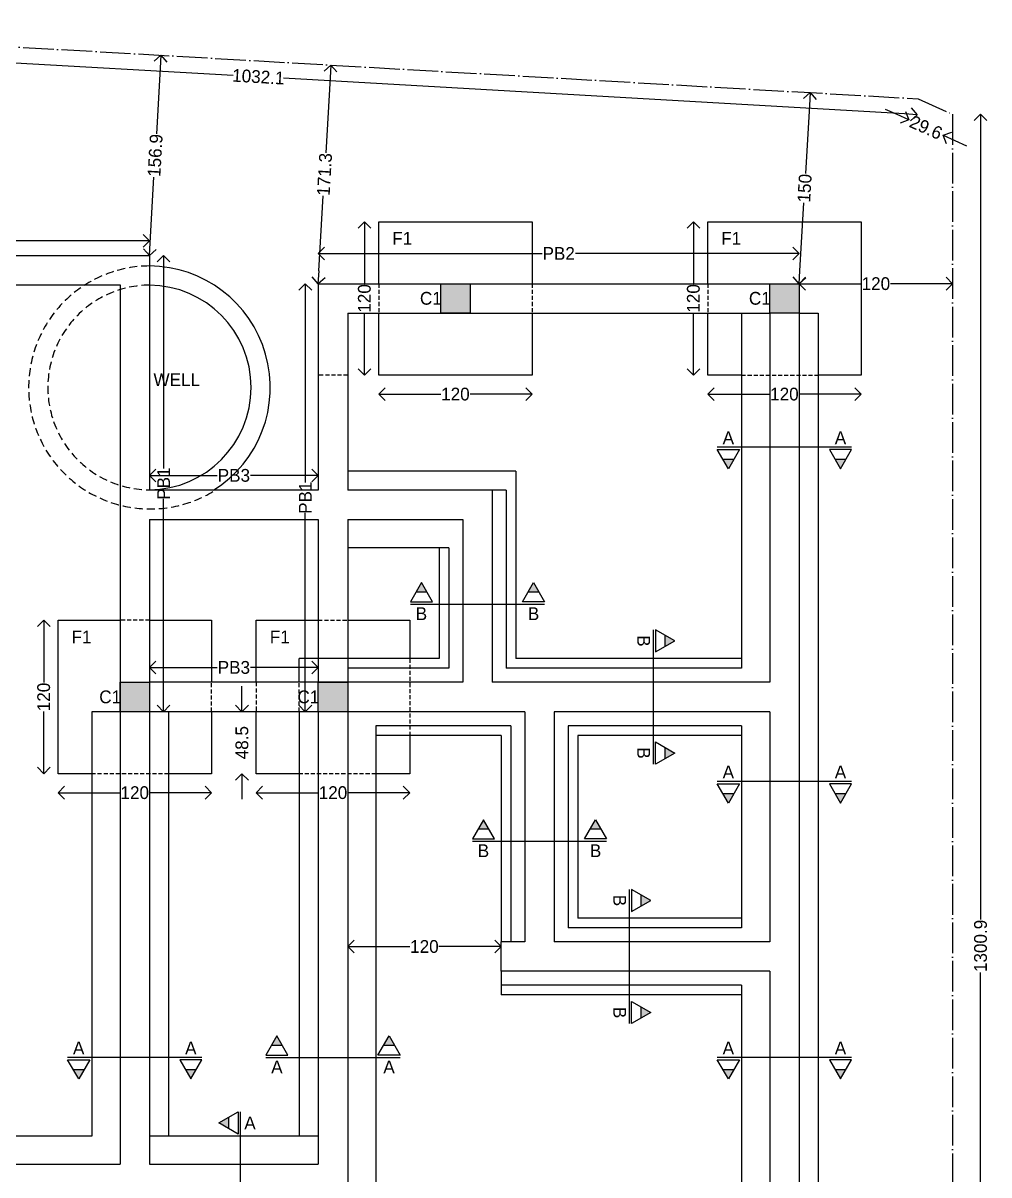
# Model space of a CAD drawing. Header units: metres. Extents: x -16 to 65907, y -5261 to 15511.
# Drawn here: x 31765 to 32520, y 14602 to 15503 of the extents above; entities that cross this region are included whole.
import ezdxf

# ---------------------------------------------------------------- set-up
doc = ezdxf.new("R2010")
doc.units = ezdxf.units.M
doc.header["$PDMODE"] = 67
doc.header["$PDSIZE"] = -5
doc.linetypes.add('ACAD_ISO04W100', pattern=[30, 24, -3, 0, -3])
doc.linetypes.add('DASHED', pattern=[19.05, 12.7, -6.35])
doc.layers.get('0').update_dxf_attribs({"color": 6})
for name, color, linetype in [('BC-BOUNDARY', 3, 'ACAD_ISO04W100'), ('BC-COLUMN', 1, 'Continuous'), ('BC-DIMENSION', 8, 'Continuous'), ('BC-FOOTING', 194, 'Continuous'), ('BC-FOUNDATION', 132, 'Continuous'), ('BC-FOUNDATION-TAGS', 136, 'Continuous'), ('BC-HATCH', 8, 'Continuous'), ('BC-PLASTER', 86, 'Continuous'), ('BC-PLINTH', 104, 'Continuous'), ('BC-PLINTH BEAM', 154, 'Continuous'), ('BC-TEXT', 7, 'Continuous'), ('BC-WHITECOLOR', 7, 'Continuous')]:
    doc.layers.add(name, color=color, linetype=linetype)
doc.styles.add('BC-1IN10-3', font='FreeSans.ttf', dxfattribs={"height": 6})
doc.styles.add('BC-1IN50-1', font='FreeSans.ttf', dxfattribs={"height": 10})
doc.dimstyles.new('BC-1IN10-3', dxfattribs={"dimtxt": 6, "dimasz": 6, "dimexe": 0.18, "dimexo": 0.0625, "dimgap": 1, "dimtad": 0, "dimtoh": 1, "dimzin": 12, "dimdsep": 46, "dimtxsty": 'BC-1IN10-3', "dimblk": 'OPEN90', "dimcen": 0.09, "dimse1": 1, "dimse2": 1, "dimclrd": 256, "dimclre": 256, "dimclrt": 7, "dimadec": 0, "dimazin": 0, "dimtfac": 1, "dimtdec": 1, "dimtofl": 0, "dimtmove": 1, "dimatfit": 3, "dimldrblk": 'OPEN90', "dimfxl": 1, "dimtolj": 1, "dimtzin": 0, "dimlwd": -3, "dimarcsym": 0})
doc.dimstyles.new('BC-1IN50-1', dxfattribs={"dimtxt": 10, "dimasz": 10, "dimexe": 0.18, "dimexo": 0.0625, "dimgap": 1, "dimtad": 0, "dimdec": 1, "dimzin": 12, "dimdsep": 46, "dimtxsty": 'BC-1IN50-1', "dimblk": 'OPEN90', "dimcen": 0.09, "dimse1": 1, "dimse2": 1, "dimclrd": 8, "dimclre": 256, "dimclrt": 7, "dimadec": 0, "dimazin": 0, "dimtfac": 1, "dimtdec": 0, "dimtofl": 0, "dimtmove": 1, "dimatfit": 3, "dimfxl": 1, "dimtolj": 1, "dimtzin": 0, "dimlwd": -3, "dimarcsym": 0})

# ---------------------------------------------------------------- blocks, each defined once
blk = doc.blocks.new('_OPEN90')
at = {"color": 0, "linetype": 'ByBlock'}
for p, q in [((0, 0), (-1, 0)), ((-0.5, 0.5), (0, 0)), ((0, 0), (-0.5, -0.5))]:
    blk.add_line(p, q, dxfattribs=at)
blk = doc.blocks.new('*D1024')
at = {"layer": 'BC-COLUMN', "color": 8, "lineweight": -3}
for p, q in [((31874.53, 15311.2), (31874.53, 15154.72)), ((31874.53, 14974.47), (31874.53, 15130.95))]:
    blk.add_line(p, q, dxfattribs=at)
at = {"layer": 'Defpoints', "color": 0}
for p in [(31863.49, 15321.2), (31874.53, 15321.2), (31863.49, 14964.47)]:
    blk.add_point(p, dxfattribs=at)
at = {"layer": 'BC-COLUMN', "color": 8, "lineweight": -3, "xscale": 10, "yscale": 10, "zscale": 10}
for p, rotation in [((31874.53, 15321.2), 90), ((31874.53, 14964.47), 270)]:
    blk.add_blockref('_OPEN90', p, dxfattribs=dict(at, rotation=rotation))
at = {"layer": 'BC-COLUMN', "color": 7, "insert": (31874.53, 15142.84), "char_height": 10, "attachment_point": 5, "rotation": 90, "style": 'BC-1IN50-1'}
blk.add_mtext('\\A1;{PB1}', dxfattribs=at)
blk = doc.blocks.new('*D1027')
at = {"layer": 'BC-COLUMN', "color": 8, "lineweight": -3}
for p, q in [((32381.49, 15299.19), (32420.1, 15299.19)), ((32481.53, 15299.19), (32442.91, 15299.19))]:
    blk.add_line(p, q, dxfattribs=at)
at = {"layer": 'Defpoints', "color": 0}
for p in [(32371.49, 15299.19), (32491.53, 15299.19), (32491.53, 15299.19)]:
    blk.add_point(p, dxfattribs=at)
at = {"layer": 'BC-COLUMN', "color": 8, "lineweight": -3, "xscale": 10, "yscale": 10, "zscale": 10, "rotation": 180}
blk.add_blockref('_OPEN90', (32371.49, 15299.19), dxfattribs=at)
at = {"layer": 'BC-COLUMN', "color": 8, "lineweight": -3, "xscale": 10, "yscale": 10, "zscale": 10}
blk.add_blockref('_OPEN90', (32491.53, 15299.19), dxfattribs=at)
at = {"layer": 'BC-COLUMN', "color": 7, "lineweight": -3, "insert": (32431.51, 15299.19), "char_height": 10, "attachment_point": 5, "style": 'BC-1IN50-1'}
blk.add_mtext('\\A1;120', dxfattribs=at)
blk = doc.blocks.new('*D1028')
at = {"layer": 'BC-COLUMN', "color": 8, "lineweight": -3}
for p, q in [((32379.51, 15438.66), (32376.44, 15385.3)), ((32372.06, 15309.17), (32375.13, 15362.53))]:
    blk.add_line(p, q, dxfattribs=at)
at = {"layer": 'Defpoints', "color": 0}
for p in [(32380.09, 15448.64), (32380.09, 15448.64), (32371.49, 15299.19)]:
    blk.add_point(p, dxfattribs=at)
at = {"layer": 'BC-COLUMN', "color": 8, "lineweight": -3, "xscale": 10, "yscale": 10, "zscale": 10}
for p, rotation in [((32380.09, 15448.64), 86.70740847979789), ((32371.49, 15299.19), 266.7074084797979)]:
    blk.add_blockref('_OPEN90', p, dxfattribs=dict(at, rotation=rotation))
at = {"layer": 'BC-COLUMN', "color": 7, "lineweight": -3, "insert": (32375.79, 15373.91), "char_height": 10, "attachment_point": 5, "rotation": 86.70741, "style": 'BC-1IN50-1'}
blk.add_mtext('\\A1;150', dxfattribs=at)
blk = doc.blocks.new('*D1029')
at = {"layer": 'BC-COLUMN', "color": 8, "lineweight": -3}
for p, q in [((31871.93, 15467.86), (31868.97, 15416.44)), ((31864.06, 15331.19), (31867.02, 15382.6))]:
    blk.add_line(p, q, dxfattribs=at)
at = {"layer": 'Defpoints', "color": 0}
for p in [(31872.5, 15477.84), (31872.5, 15477.84), (31863.49, 15321.2)]:
    blk.add_point(p, dxfattribs=at)
at = {"layer": 'BC-COLUMN', "color": 8, "lineweight": -3, "xscale": 10, "yscale": 10, "zscale": 10}
for p, rotation in [((31872.5, 15477.84), 86.70740847979802), ((31863.49, 15321.2), 266.707408479798)]:
    blk.add_blockref('_OPEN90', p, dxfattribs=dict(at, rotation=rotation))
at = {"layer": 'BC-COLUMN', "color": 7, "lineweight": -3, "insert": (31867.99, 15399.52), "char_height": 10, "attachment_point": 5, "rotation": 86.70741, "style": 'BC-1IN50-1'}
blk.add_mtext('\\A1;156.9', dxfattribs=at)
blk = doc.blocks.new('*D1030')
at = {"layer": 'BC-COLUMN', "color": 8, "lineweight": -3}
for p, q in [((32004.75, 15460.22), (32001.38, 15401.59)), ((31996.06, 15309.17), (31999.44, 15367.8))]:
    blk.add_line(p, q, dxfattribs=at)
at = {"layer": 'Defpoints', "color": 0}
for p in [(32005.33, 15470.2), (32005.33, 15470.2), (31995.49, 15299.19)]:
    blk.add_point(p, dxfattribs=at)
at = {"layer": 'BC-COLUMN', "color": 8, "lineweight": -3, "xscale": 10, "yscale": 10, "zscale": 10}
for p, rotation in [((32005.33, 15470.2), 86.70740847979788), ((31995.49, 15299.19), 266.7074084797979)]:
    blk.add_blockref('_OPEN90', p, dxfattribs=dict(at, rotation=rotation))
at = {"layer": 'BC-COLUMN', "color": 7, "lineweight": -3, "insert": (32000.41, 15384.69), "char_height": 10, "attachment_point": 5, "rotation": 86.70741, "style": 'BC-1IN50-1'}
blk.add_mtext('\\A1;171.3', dxfattribs=at)
blk = doc.blocks.new('*D1039')
at = {"layer": 'BC-FOUNDATION-TAGS', "color": 8, "lineweight": -3}
for p, q in [((32028.49, 14780.77), (32067.08, 14780.77)), ((32128.49, 14780.77), (32089.89, 14780.77))]:
    blk.add_line(p, q, dxfattribs=at)
at = {"layer": 'Defpoints', "color": 0}
for p in [(32018.49, 14780.77), (32018.49, 14772.97), (32138.49, 14772.97)]:
    blk.add_point(p, dxfattribs=at)
at = {"layer": 'BC-FOUNDATION-TAGS', "color": 8, "lineweight": -3, "xscale": 10, "yscale": 10, "zscale": 10, "rotation": 180}
blk.add_blockref('_OPEN90', (32018.49, 14780.77), dxfattribs=at)
at = {"layer": 'BC-FOUNDATION-TAGS', "color": 8, "lineweight": -3, "xscale": 10, "yscale": 10, "zscale": 10}
blk.add_blockref('_OPEN90', (32138.49, 14780.77), dxfattribs=at)
at = {"layer": 'BC-FOUNDATION-TAGS', "color": 7, "insert": (32078.49, 14780.77), "char_height": 10, "attachment_point": 5, "style": 'BC-1IN50-1'}
blk.add_mtext('\\A1;120', dxfattribs=at)
blk = doc.blocks.new('*D1040')
at = {"layer": 'BC-DIMENSION', "color": 8, "lineweight": -3}
for p, q in [((31443.45, 15490.09), (31929.03, 15462.16)), ((32453.85, 15431.96), (31968.26, 15459.9))]:
    blk.add_line(p, q, dxfattribs=at)
at = {"layer": 'Defpoints', "color": 0}
for p in [(31434.18, 15503.06), (32464.55, 15443.78), (32463.83, 15431.39)]:
    blk.add_point(p, dxfattribs=at)
at = {"layer": 'BC-DIMENSION', "color": 8, "lineweight": -3, "xscale": 10, "yscale": 10, "zscale": 10}
for p, rotation in [((31433.46, 15490.67), 176.7074084797978), ((32463.83, 15431.39), 356.7074084797977)]:
    blk.add_blockref('_OPEN90', p, dxfattribs=dict(at, rotation=rotation))
at = {"layer": 'BC-DIMENSION', "color": 7, "lineweight": -3, "insert": (31948.65, 15461.03), "char_height": 10, "attachment_point": 5, "rotation": 356.70741, "style": 'BC-1IN50-1'}
blk.add_mtext('\\A1;1032.1', dxfattribs=at)
blk = doc.blocks.new('*D1041')
at = {"layer": 'BC-DIMENSION', "color": 8, "lineweight": -3}
for p, q in [((32448.07, 15431.44), (32438.94, 15435.52)), ((32493.31, 15411.2), (32502.44, 15407.12))]:
    blk.add_line(p, q, dxfattribs=at)
at = {"layer": 'Defpoints', "color": 0}
for p in [(32464.55, 15443.78), (32491.53, 15431.71), (32484.18, 15415.29)]:
    blk.add_point(p, dxfattribs=at)
at = {"layer": 'BC-DIMENSION', "color": 8, "lineweight": -3, "xscale": 10, "yscale": 10, "zscale": 10}
for p, rotation in [((32457.2, 15427.36), 335.8990586526345), ((32484.18, 15415.29), 155.8990586526345)]:
    blk.add_blockref('_OPEN90', p, dxfattribs=dict(at, rotation=rotation))
at = {"layer": 'BC-DIMENSION', "color": 7, "lineweight": -3, "insert": (32470.69, 15421.32), "char_height": 10, "attachment_point": 5, "rotation": 335.89906, "style": 'BC-1IN50-1'}
blk.add_mtext('\\A1;29.6', dxfattribs=at)
blk = doc.blocks.new('*D1048')
at = {"layer": 'BC-DIMENSION', "color": 8, "lineweight": -3}
for p, q in [((32513.37, 15421.71), (32513.37, 14802.04)), ((32513.37, 14140.86), (32513.37, 14760.52))]:
    blk.add_line(p, q, dxfattribs=at)
at = {"layer": 'Defpoints', "color": 0}
for p in [(32491.53, 15431.71), (32491.53, 14130.86), (32513.37, 14130.86)]:
    blk.add_point(p, dxfattribs=at)
at = {"layer": 'BC-DIMENSION', "color": 8, "lineweight": -3, "xscale": 10, "yscale": 10, "zscale": 10}
for p, rotation in [((32513.37, 15431.71), 89.99999999999984), ((32513.37, 14130.86), 269.9999999999998)]:
    blk.add_blockref('_OPEN90', p, dxfattribs=dict(at, rotation=rotation))
at = {"layer": 'BC-DIMENSION', "color": 7, "lineweight": -3, "insert": (32513.37, 14781.28), "char_height": 10, "attachment_point": 5, "rotation": 90, "style": 'BC-1IN50-1'}
blk.add_mtext('\\A1;1300.9', dxfattribs=at)
blk = doc.blocks.new('*D1067')
at = {"layer": 'BC-HATCH', "color": 8, "lineweight": -3}
for p, q in [((31780.82, 15025.97), (31780.82, 14987.38)), ((31780.82, 14925.97), (31780.82, 14964.57))]:
    blk.add_line(p, q, dxfattribs=at)
at = {"layer": 'Defpoints', "color": 0}
for p in [(31791.99, 15035.97), (31780.82, 14915.97), (31791.99, 14915.97)]:
    blk.add_point(p, dxfattribs=at)
at = {"layer": 'BC-HATCH', "color": 8, "lineweight": -3, "xscale": 10, "yscale": 10, "zscale": 10}
for p, rotation in [((31780.82, 15035.97), 90), ((31780.82, 14915.97), 270)]:
    blk.add_blockref('_OPEN90', p, dxfattribs=dict(at, rotation=rotation))
at = {"layer": 'BC-HATCH', "color": 7, "lineweight": -3, "insert": (31780.82, 14975.97), "char_height": 10, "attachment_point": 5, "rotation": 90, "style": 'BC-1IN50-1'}
blk.add_mtext('\\A1;120', dxfattribs=at)
blk = doc.blocks.new('*D1086')
at = {"layer": 'BC-HATCH', "color": 8, "lineweight": -3}
for p, q in [((31935.82, 14974.47), (31935.82, 14984.47)), ((31935.82, 14905.97), (31935.82, 14895.97))]:
    blk.add_line(p, q, dxfattribs=at)
at = {"layer": 'Defpoints', "color": 0}
for p in [(31946.99, 14964.47), (31935.82, 14915.97), (31946.99, 14915.97)]:
    blk.add_point(p, dxfattribs=at)
at = {"layer": 'BC-HATCH', "color": 8, "lineweight": -3, "xscale": 10, "yscale": 10, "zscale": 10}
for p, rotation in [((31935.82, 14964.47), 270), ((31935.82, 14915.97), 90)]:
    blk.add_blockref('_OPEN90', p, dxfattribs=dict(at, rotation=rotation))
at = {"layer": 'BC-HATCH', "color": 7, "lineweight": -3, "insert": (31935.82, 14940.22), "char_height": 10, "attachment_point": 5, "rotation": 90, "style": 'BC-1IN50-1'}
blk.add_mtext('\\A1;48.5', dxfattribs=at)
blk = doc.blocks.new('*D1087')
at = {"layer": 'BC-PLASTER', "color": 8, "linetype": 'Continuous', "lineweight": -3}
for p, q in [((31801.99, 14901.1), (31840.58, 14901.1)), ((31901.99, 14901.1), (31863.39, 14901.1))]:
    blk.add_line(p, q, dxfattribs=at)
at = {"layer": 'Defpoints', "color": 0}
for p in [(31791.99, 14915.97), (31911.99, 14915.97), (31791.99, 14901.1)]:
    blk.add_point(p, dxfattribs=at)
at = {"layer": 'BC-PLASTER', "color": 8, "lineweight": -3, "xscale": 10, "yscale": 10, "zscale": 10, "rotation": 180}
blk.add_blockref('_OPEN90', (31791.99, 14901.1), dxfattribs=at)
at = {"layer": 'BC-PLASTER', "color": 8, "lineweight": -3, "xscale": 10, "yscale": 10, "zscale": 10}
blk.add_blockref('_OPEN90', (31911.99, 14901.1), dxfattribs=at)
at = {"layer": 'BC-PLASTER', "color": 7, "insert": (31851.99, 14901.1), "char_height": 10, "attachment_point": 5, "style": 'BC-1IN50-1'}
blk.add_mtext('\\A1;120', dxfattribs=at)
blk = doc.blocks.new('*D1088')
at = {"layer": 'BC-PLASTER', "color": 8, "linetype": 'Continuous', "lineweight": -3}
for p, q in [((31956.99, 14901.1), (31995.58, 14901.1)), ((32056.99, 14901.1), (32018.39, 14901.1))]:
    blk.add_line(p, q, dxfattribs=at)
at = {"layer": 'Defpoints', "color": 0}
for p in [(31946.99, 14915.97), (32066.99, 14915.97), (32066.99, 14901.1)]:
    blk.add_point(p, dxfattribs=at)
at = {"layer": 'BC-PLASTER', "color": 8, "lineweight": -3, "xscale": 10, "yscale": 10, "zscale": 10, "rotation": 180}
blk.add_blockref('_OPEN90', (31946.99, 14901.1), dxfattribs=at)
at = {"layer": 'BC-PLASTER', "color": 8, "lineweight": -3, "xscale": 10, "yscale": 10, "zscale": 10}
blk.add_blockref('_OPEN90', (32066.99, 14901.1), dxfattribs=at)
at = {"layer": 'BC-PLASTER', "color": 7, "insert": (32006.99, 14901.1), "char_height": 10, "attachment_point": 5, "style": 'BC-1IN50-1'}
blk.add_mtext('\\A1;120', dxfattribs=at)
blk = doc.blocks.new('*D1092')
at = {"layer": 'BC-HATCH', "color": 8, "lineweight": -3}
for p, q in [((32031.57, 15337.69), (32031.57, 15299.09)), ((32031.57, 15237.69), (32031.57, 15276.28))]:
    blk.add_line(p, q, dxfattribs=at)
at = {"layer": 'Defpoints', "color": 0}
for p in [(32042.74, 15347.69), (32031.57, 15227.69), (32042.74, 15227.69)]:
    blk.add_point(p, dxfattribs=at)
at = {"layer": 'BC-HATCH', "color": 8, "lineweight": -3, "xscale": 10, "yscale": 10, "zscale": 10}
for p, rotation in [((32031.57, 15347.69), 90), ((32031.57, 15227.69), 270)]:
    blk.add_blockref('_OPEN90', p, dxfattribs=dict(at, rotation=rotation))
at = {"layer": 'BC-HATCH', "color": 7, "lineweight": -3, "insert": (32031.57, 15287.69), "char_height": 10, "attachment_point": 5, "rotation": 90, "style": 'BC-1IN50-1'}
blk.add_mtext('\\A1;120', dxfattribs=at)
blk = doc.blocks.new('*D1093')
at = {"layer": 'BC-PLASTER', "color": 8, "linetype": 'Continuous', "lineweight": -3}
for p, q in [((32052.74, 15212.81), (32091.33, 15212.81)), ((32152.74, 15212.81), (32114.14, 15212.81))]:
    blk.add_line(p, q, dxfattribs=at)
at = {"layer": 'Defpoints', "color": 0}
for p in [(32042.74, 15227.69), (32162.74, 15227.69), (32162.74, 15212.81)]:
    blk.add_point(p, dxfattribs=at)
at = {"layer": 'BC-PLASTER', "color": 8, "lineweight": -3, "xscale": 10, "yscale": 10, "zscale": 10, "rotation": 180}
blk.add_blockref('_OPEN90', (32042.74, 15212.81), dxfattribs=at)
at = {"layer": 'BC-PLASTER', "color": 8, "lineweight": -3, "xscale": 10, "yscale": 10, "zscale": 10}
blk.add_blockref('_OPEN90', (32162.74, 15212.81), dxfattribs=at)
at = {"layer": 'BC-PLASTER', "color": 7, "insert": (32102.74, 15212.81), "char_height": 10, "attachment_point": 5, "style": 'BC-1IN50-1'}
blk.add_mtext('\\A1;120', dxfattribs=at)
blk = doc.blocks.new('*D1094')
at = {"layer": 'BC-HATCH', "color": 8, "lineweight": -3}
for p, q in [((32288.82, 15337.69), (32288.82, 15299.09)), ((32288.82, 15237.69), (32288.82, 15276.28))]:
    blk.add_line(p, q, dxfattribs=at)
at = {"layer": 'Defpoints', "color": 0}
for p in [(32299.99, 15347.69), (32288.82, 15227.69), (32299.99, 15227.69)]:
    blk.add_point(p, dxfattribs=at)
at = {"layer": 'BC-HATCH', "color": 8, "lineweight": -3, "xscale": 10, "yscale": 10, "zscale": 10}
for p, rotation in [((32288.82, 15347.69), 90), ((32288.82, 15227.69), 270)]:
    blk.add_blockref('_OPEN90', p, dxfattribs=dict(at, rotation=rotation))
at = {"layer": 'BC-HATCH', "color": 7, "lineweight": -3, "insert": (32288.82, 15287.69), "char_height": 10, "attachment_point": 5, "rotation": 90, "style": 'BC-1IN50-1'}
blk.add_mtext('\\A1;120', dxfattribs=at)
blk = doc.blocks.new('*D1095')
at = {"layer": 'BC-PLASTER', "color": 8, "linetype": 'Continuous', "lineweight": -3}
for p, q in [((31985.35, 15289.19), (31985.35, 15143.72)), ((31985.35, 14974.47), (31985.35, 15119.95))]:
    blk.add_line(p, q, dxfattribs=at)
at = {"layer": 'Defpoints', "color": 0}
for p in [(31985.35, 15299.19), (31995.49, 15299.19), (31995.49, 14964.47)]:
    blk.add_point(p, dxfattribs=at)
at = {"layer": 'BC-PLASTER', "color": 8, "lineweight": -3, "xscale": 10, "yscale": 10, "zscale": 10}
for p, rotation in [((31985.35, 15299.19), 90), ((31985.35, 14964.47), 270)]:
    blk.add_blockref('_OPEN90', p, dxfattribs=dict(at, rotation=rotation))
at = {"layer": 'BC-PLASTER', "color": 7, "insert": (31985.35, 15131.83), "char_height": 10, "attachment_point": 5, "rotation": 90, "style": 'BC-1IN50-1'}
blk.add_mtext('\\A1;{PB1}', dxfattribs=at)
blk = doc.blocks.new('*D1096')
at = {"layer": 'BC-PLASTER', "color": 8, "linetype": 'Continuous', "lineweight": -3}
for p, q in [((31519.49, 15332.64), (31673.42, 15332.64)), ((31853.49, 15332.64), (31699.56, 15332.64))]:
    blk.add_line(p, q, dxfattribs=at)
at = {"layer": 'Defpoints', "color": 0}
for p in [(31863.49, 15332.64), (31509.49, 15321.2), (31863.49, 15321.2)]:
    blk.add_point(p, dxfattribs=at)
at = {"layer": 'BC-PLASTER', "color": 8, "lineweight": -3, "xscale": 10, "yscale": 10, "zscale": 10, "rotation": 180}
blk.add_blockref('_OPEN90', (31509.49, 15332.64), dxfattribs=at)
at = {"layer": 'BC-PLASTER', "color": 8, "lineweight": -3, "xscale": 10, "yscale": 10, "zscale": 10}
blk.add_blockref('_OPEN90', (31863.49, 15332.64), dxfattribs=at)
at = {"layer": 'BC-PLASTER', "color": 7, "insert": (31686.49, 15332.64), "char_height": 10, "attachment_point": 5, "style": 'BC-1IN50-1'}
blk.add_mtext('\\A1;{PB4}', dxfattribs=at)
blk = doc.blocks.new('*D1097')
at = {"layer": 'BC-PLASTER', "color": 8, "linetype": 'Continuous', "lineweight": -3}
for p, q in [((32005.49, 15322.88), (32170.48, 15322.88)), ((32361.49, 15322.88), (32196.5, 15322.88))]:
    blk.add_line(p, q, dxfattribs=at)
at = {"layer": 'Defpoints', "color": 0}
for p in [(31995.49, 15322.88), (31995.49, 15299.19), (32371.49, 15299.19)]:
    blk.add_point(p, dxfattribs=at)
at = {"layer": 'BC-PLASTER', "color": 8, "lineweight": -3, "xscale": 10, "yscale": 10, "zscale": 10, "rotation": 180}
blk.add_blockref('_OPEN90', (31995.49, 15322.88), dxfattribs=at)
at = {"layer": 'BC-PLASTER', "color": 8, "lineweight": -3, "xscale": 10, "yscale": 10, "zscale": 10}
blk.add_blockref('_OPEN90', (32371.49, 15322.88), dxfattribs=at)
at = {"layer": 'BC-PLASTER', "color": 7, "insert": (32183.49, 15322.88), "char_height": 10, "attachment_point": 5, "style": 'BC-1IN50-1'}
blk.add_mtext('\\A1;{PB2}', dxfattribs=at)
blk = doc.blocks.new('*D1098')
at = {"layer": 'BC-PLASTER', "color": 8, "linetype": 'Continuous', "lineweight": -3}
for p, q in [((31873.49, 14999.04), (31916.51, 14999.04)), ((31985.49, 14999.04), (31942.46, 14999.04))]:
    blk.add_line(p, q, dxfattribs=at)
at = {"layer": 'Defpoints', "color": 0}
for p in [(31995.49, 14999.04), (31863.49, 14987.47), (31995.49, 14987.47)]:
    blk.add_point(p, dxfattribs=at)
at = {"layer": 'BC-PLASTER', "color": 8, "lineweight": -3, "xscale": 10, "yscale": 10, "zscale": 10, "rotation": 180}
blk.add_blockref('_OPEN90', (31863.49, 14999.04), dxfattribs=at)
at = {"layer": 'BC-PLASTER', "color": 8, "lineweight": -3, "xscale": 10, "yscale": 10, "zscale": 10}
blk.add_blockref('_OPEN90', (31995.49, 14999.04), dxfattribs=at)
at = {"layer": 'BC-PLASTER', "color": 7, "insert": (31929.49, 14999.04), "char_height": 10, "attachment_point": 5, "style": 'BC-1IN50-1'}
blk.add_mtext('\\A1;{PB3}', dxfattribs=at)
blk = doc.blocks.new('*D1099')
at = {"layer": 'BC-PLASTER', "color": 8, "linetype": 'Continuous', "lineweight": -3}
for p, q in [((31873.49, 15149.24), (31916.51, 15149.24)), ((31985.49, 15149.24), (31942.46, 15149.24))]:
    blk.add_line(p, q, dxfattribs=at)
at = {"layer": 'Defpoints', "color": 0}
for p in [(31995.49, 15149.24), (31863.49, 15137.67), (31995.49, 15137.67)]:
    blk.add_point(p, dxfattribs=at)
at = {"layer": 'BC-PLASTER', "color": 8, "lineweight": -3, "xscale": 10, "yscale": 10, "zscale": 10, "rotation": 180}
blk.add_blockref('_OPEN90', (31863.49, 15149.24), dxfattribs=at)
at = {"layer": 'BC-PLASTER', "color": 8, "lineweight": -3, "xscale": 10, "yscale": 10, "zscale": 10}
blk.add_blockref('_OPEN90', (31995.49, 15149.24), dxfattribs=at)
at = {"layer": 'BC-PLASTER', "color": 7, "insert": (31929.49, 15149.24), "char_height": 10, "attachment_point": 5, "style": 'BC-1IN50-1'}
blk.add_mtext('\\A1;{PB3}', dxfattribs=at)
blk = doc.blocks.new('*D1100')
at = {"layer": 'BC-PLASTER', "color": 8, "linetype": 'Continuous', "lineweight": -3}
for p, q in [((32309.99, 15212.81), (32348.58, 15212.81)), ((32409.99, 15212.81), (32371.39, 15212.81))]:
    blk.add_line(p, q, dxfattribs=at)
at = {"layer": 'Defpoints', "color": 0}
for p in [(32299.99, 15227.69), (32419.99, 15227.69), (32299.99, 15212.81)]:
    blk.add_point(p, dxfattribs=at)
at = {"layer": 'BC-PLASTER', "color": 8, "lineweight": -3, "xscale": 10, "yscale": 10, "zscale": 10, "rotation": 180}
blk.add_blockref('_OPEN90', (32299.99, 15212.81), dxfattribs=at)
at = {"layer": 'BC-PLASTER', "color": 8, "lineweight": -3, "xscale": 10, "yscale": 10, "zscale": 10}
blk.add_blockref('_OPEN90', (32419.99, 15212.81), dxfattribs=at)
at = {"layer": 'BC-PLASTER', "color": 7, "insert": (32359.99, 15212.81), "char_height": 10, "attachment_point": 5, "style": 'BC-1IN50-1'}
blk.add_mtext('\\A1;120', dxfattribs=at)

msp = doc.modelspace()

# ---------------------------------------------------------------- hatches: boundary and pattern name
at = {"layer": 'BC-COLUMN'}
for points in [[(32114.239, 15276.187), (32114.239, 15299.187), (32091.239, 15299.187), (32091.239, 15276.187)], [(32371.489, 15276.187), (32371.489, 15299.187), (32348.489, 15299.187), (32348.489, 15276.187)], [(31863.489, 14964.475), (31863.489, 14987.475), (31840.489, 14987.475), (31840.489, 14964.475)], [(32018.489, 14964.475), (32018.489, 14987.475), (31995.489, 14987.475), (31995.489, 14964.475)]]:
    msp.add_hatch(color=8, dxfattribs=at).paths.add_polyline_path(points)
at = {"layer": 'BC-FOUNDATION-TAGS'}
h = msp.add_hatch(color=256, dxfattribs=at)
h.paths.add_polyline_path([(32316.149, 15154.4), (32320.479, 15161.9), (32311.819, 15161.9)])
h.paths.add_polyline_path([(32403.828, 15154.4), (32408.158, 15161.9), (32399.498, 15161.9)])
h = msp.add_hatch(color=256, dxfattribs=at)
h.paths.add_polyline_path([(32168.158, 15057.883), (32163.828, 15065.383), (32159.498, 15057.883)])
h.paths.add_polyline_path([(32080.479, 15057.883), (32076.149, 15065.383), (32071.819, 15057.883)])
h = msp.add_hatch(color=256, dxfattribs=at)
h.paths.add_polyline_path([(32266.734, 14927.805), (32274.234, 14932.135), (32266.734, 14936.465)])
h.paths.add_polyline_path([(32266.734, 15015.484), (32274.234, 15019.815), (32266.734, 15024.145)])
h = msp.add_hatch(color=256, dxfattribs=at)
h.paths.add_polyline_path([(32316.149, 14893.046), (32320.479, 14900.546), (32311.819, 14900.546)])
h.paths.add_polyline_path([(32403.828, 14893.046), (32408.158, 14900.546), (32399.498, 14900.546)])
h = msp.add_hatch(color=256, dxfattribs=at)
h.paths.add_polyline_path([(32216.658, 14872.49), (32212.328, 14879.99), (32207.998, 14872.49)])
h.paths.add_polyline_path([(32128.979, 14872.49), (32124.649, 14879.99), (32120.319, 14872.49)])
h = msp.add_hatch(color=256, dxfattribs=at)
h.paths.add_polyline_path([(32248.007, 14724.805), (32255.507, 14729.135), (32248.007, 14733.465)])
h.paths.add_polyline_path([(32248.007, 14812.484), (32255.507, 14816.815), (32248.007, 14821.145)])
h = msp.add_hatch(color=256, dxfattribs=at)
h.paths.add_polyline_path([(32055.158, 14703.431), (32050.828, 14710.931), (32046.498, 14703.431)])
h.paths.add_polyline_path([(31967.479, 14703.431), (31963.149, 14710.931), (31958.819, 14703.431)])
h = msp.add_hatch(color=256, dxfattribs=at)
h.paths.add_polyline_path([(31808.149, 14677.195), (31812.479, 14684.695), (31803.819, 14684.695)])
h.paths.add_polyline_path([(31895.828, 14677.195), (31900.158, 14684.695), (31891.498, 14684.695)])
h = msp.add_hatch(color=256, dxfattribs=at)
h.paths.add_polyline_path([(32316.149, 14677.195), (32320.479, 14684.695), (32311.819, 14684.695)])
h.paths.add_polyline_path([(32403.828, 14677.195), (32408.158, 14684.695), (32399.498, 14684.695)])
h = msp.add_hatch(color=256, dxfattribs=at)
h.paths.add_polyline_path([(31925.324, 14638.484), (31925.324, 14647.145), (31917.824, 14642.815)])
h.paths.add_polyline_path([(31925.324, 14550.805), (31925.324, 14559.465), (31917.824, 14555.135)])

# ---------------------------------------------------------------- linework, layer by layer
at = {"layer": 'BC-BOUNDARY'}
for p, q in [((31434.176, 15503.059), (32464.546, 15443.781)), ((32464.546, 15443.781), (32491.53, 15431.71)), ((32491.53, 15431.71), (32491.53, 14130.859))]:
    msp.add_line(p, q, dxfattribs=at)
at = {"layer": 'BC-COLUMN'}
for points in [[(32091.239, 15276.187), (32091.239, 15299.187), (32114.239, 15299.187), (32114.239, 15276.187)], [(32348.489, 15276.187), (32348.489, 15299.187), (32371.489, 15299.187), (32371.489, 15276.187)], [(31840.489, 14964.475), (31840.489, 14987.475), (31863.489, 14987.475), (31863.489, 14964.475)], [(31995.489, 14964.475), (31995.489, 14987.475), (32018.489, 14987.475), (32018.489, 14964.475)]]:
    msp.add_lwpolyline(points, close=True, dxfattribs=at)
at = {"layer": 'BC-FOOTING', "linetype": 'DASHED', "ltscale": 0.25}
for p, q in [((32042.739, 15299.187), (32042.739, 15276.187)), ((32162.739, 15299.187), (32162.739, 15276.187)), ((32299.989, 15299.187), (32299.989, 15276.187)), ((32018.489, 15227.687), (31995.489, 15227.687)), ((32326.489, 15227.687), (32386.489, 15227.687)), ((31863.489, 15035.975), (31840.489, 15035.975)), ((31995.489, 15035.975), (32018.489, 15035.975)), ((32066.989, 15005.975), (32066.989, 14945.975)), ((31911.989, 14964.475), (31911.989, 14987.475)), ((31946.989, 14987.475), (31946.989, 14964.475)), ((31878.489, 14915.975), (31818.489, 14915.975)), ((32040.489, 14915.975), (31980.489, 14915.975))]:
    msp.add_line(p, q, dxfattribs=at)
at = {"layer": 'BC-FOOTING'}
for points in [[(32042.739, 15299.187), (32042.739, 15347.687), (32114.239, 15347.687)], [(32114.239, 15347.687), (32162.739, 15347.687), (32162.739, 15299.187)], [(32299.989, 15299.187), (32299.989, 15347.687), (32371.489, 15347.687)], [(32371.489, 15347.687), (32419.989, 15347.687), (32419.989, 15227.687)], [(32162.739, 15227.687), (32042.739, 15227.687), (32042.739, 15276.187)], [(32162.739, 15276.187), (32162.739, 15227.687)], [(32326.489, 15227.687), (32299.989, 15227.687), (32299.989, 15276.187)], [(32419.989, 15227.687), (32386.489, 15227.687)], [(31818.489, 14915.975), (31791.989, 14915.975), (31791.989, 15035.975), (31840.489, 15035.975)], [(31863.489, 15035.975), (31911.989, 15035.975), (31911.989, 14987.475)], [(31946.989, 14987.475), (31946.989, 15035.975), (31995.489, 15035.975)], [(32018.489, 15035.975), (32066.989, 15035.975), (32066.989, 15005.975)], [(31911.989, 14964.475), (31911.989, 14915.975), (31878.489, 14915.975)], [(31980.489, 14915.975), (31946.989, 14915.975), (31946.989, 14964.475)], [(32066.989, 14945.975), (32066.989, 14915.975), (32040.489, 14915.975)]]:
    msp.add_lwpolyline(points, dxfattribs=at)
at = {"layer": 'BC-FOUNDATION'}
for p, q in [((32371.489, 15276.187), (32386.489, 15276.187)), ((32386.489, 15276.187), (32386.489, 14408.175)), ((32149.989, 15152.675), (32018.489, 15152.675)), ((32149.989, 15152.675), (32149.989, 15005.975)), ((32089.989, 15092.675), (32089.989, 15005.975)), ((32089.989, 15005.975), (31980.489, 15005.975)), ((31980.489, 14987.475), (31980.489, 15005.975)), ((32326.489, 15005.975), (32149.989, 15005.975)), ((31878.489, 14964.475), (31878.489, 14632.475)), ((31980.489, 14964.475), (31980.489, 14632.475)), ((32138.489, 14945.975), (32040.489, 14945.975)), ((32138.489, 14945.975), (32138.489, 14784.475)), ((32326.489, 14945.975), (32198.489, 14945.975)), ((32198.489, 14945.975), (32198.489, 14802.975)), ((32326.489, 14802.975), (32198.489, 14802.975)), ((32326.489, 14742.975), (32138.489, 14742.975))]:
    msp.add_line(p, q, dxfattribs=at)
at = {"layer": 'BC-FOUNDATION', "linetype": 'DASHED', "ltscale": 0.25}
msp.add_line((31980.489, 14964.475), (31980.489, 14987.475), dxfattribs=at)
at = {"layer": 'BC-FOUNDATION-TAGS'}
for p, q in [((32412.489, 15171.268), (32307.489, 15171.268)), ((32311.819, 15161.9), (32320.479, 15161.9)), ((32399.498, 15161.9), (32408.158, 15161.9)), ((32080.479, 15057.883), (32071.819, 15057.883)), ((32168.158, 15057.883), (32159.498, 15057.883)), ((32067.489, 15048.515), (32172.489, 15048.515)), ((32257.366, 15028.475), (32257.366, 14923.475)), ((32266.734, 15015.484), (32266.734, 15024.145)), ((32266.734, 14927.805), (32266.734, 14936.465)), ((32412.489, 14909.914), (32307.489, 14909.914)), ((32311.819, 14900.546), (32320.479, 14900.546)), ((32399.498, 14900.546), (32408.158, 14900.546)), ((32128.979, 14872.49), (32120.319, 14872.49)), ((32216.658, 14872.49), (32207.998, 14872.49)), ((32115.989, 14863.122), (32220.989, 14863.122)), ((32238.639, 14825.475), (32238.639, 14720.475)), ((32248.007, 14812.484), (32248.007, 14821.145)), ((32138.489, 14750.475), (32138.489, 14742.975)), ((32248.007, 14724.805), (32248.007, 14733.465)), ((31967.479, 14703.431), (31958.819, 14703.431)), ((32055.158, 14703.431), (32046.498, 14703.431)), ((31904.489, 14694.063), (31799.489, 14694.063)), ((31954.489, 14694.063), (32059.489, 14694.063)), ((32412.489, 14694.063), (32307.489, 14694.063)), ((31803.819, 14684.695), (31812.479, 14684.695)), ((31891.498, 14684.695), (31900.158, 14684.695)), ((32311.819, 14684.695), (32320.479, 14684.695)), ((32399.498, 14684.695), (32408.158, 14684.695)), ((31934.692, 14546.475), (31934.692, 14651.475)), ((31925.324, 14647.145), (31925.324, 14638.484))]:
    msp.add_line(p, q, dxfattribs=at)
for points in [[(32324.809, 15169.4), (32316.149, 15154.4), (32307.489, 15169.4)], [(32395.168, 15169.4), (32403.828, 15154.4), (32412.489, 15169.4)], [(32084.809, 15050.383), (32076.149, 15065.383), (32067.489, 15050.383)], [(32155.168, 15050.383), (32163.828, 15065.383), (32172.489, 15050.383)], [(32259.234, 15011.154), (32274.234, 15019.815), (32259.234, 15028.475)], [(32259.234, 14940.795), (32274.234, 14932.135), (32259.234, 14923.475)], [(32324.809, 14908.046), (32316.149, 14893.046), (32307.489, 14908.046)], [(32395.168, 14908.046), (32403.828, 14893.046), (32412.489, 14908.046)], [(32133.309, 14864.99), (32124.649, 14879.99), (32115.989, 14864.99)], [(32203.668, 14864.99), (32212.328, 14879.99), (32220.989, 14864.99)], [(32240.507, 14808.154), (32255.507, 14816.815), (32240.507, 14825.475)], [(32240.507, 14737.795), (32255.507, 14729.135), (32240.507, 14720.475)], [(31971.809, 14695.931), (31963.149, 14710.931), (31954.489, 14695.931)], [(32042.168, 14695.931), (32050.828, 14710.931), (32059.489, 14695.931)], [(31816.809, 14692.195), (31808.149, 14677.195), (31799.489, 14692.195)], [(31887.168, 14692.195), (31895.828, 14677.195), (31904.489, 14692.195)], [(32324.809, 14692.195), (32316.149, 14677.195), (32307.489, 14692.195)], [(32395.168, 14692.195), (32403.828, 14677.195), (32412.489, 14692.195)], [(31932.824, 14634.154), (31917.824, 14642.815), (31932.824, 14651.475)]]:
    msp.add_lwpolyline(points, close=True, dxfattribs=at)
at = {"layer": 'BC-PLASTER', "linetype": 'Continuous'}
msp.add_line((31840.489, 14964.475), (31818.489, 14964.475), dxfattribs=at)
at = {"layer": 'BC-PLINTH'}
for p, q in [((32326.489, 15276.187), (32326.489, 14998.475)), ((32142.489, 15137.675), (32131.489, 15137.675)), ((32142.489, 15137.675), (32142.489, 14998.475)), ((31995.489, 15114.675), (31995.489, 15092.675)), ((32097.489, 15092.675), (32018.489, 15092.675)), ((32097.489, 15092.675), (32097.489, 14998.475)), ((32097.489, 14998.475), (32018.489, 14998.475)), ((32326.489, 14998.475), (32142.489, 14998.475)), ((31818.489, 14964.475), (31818.489, 14632.475)), ((32040.489, 14953.475), (32040.489, 14468.175)), ((32145.989, 14953.475), (32040.489, 14953.475)), ((32145.989, 14953.475), (32145.989, 14784.475)), ((32326.489, 14953.475), (32190.989, 14953.475)), ((32190.989, 14953.475), (32190.989, 14795.475)), ((32326.489, 14953.475), (32326.489, 14795.475)), ((32326.489, 14795.475), (32190.989, 14795.475)), ((32138.489, 14761.475), (32138.489, 14750.475)), ((32326.489, 14750.475), (32138.489, 14750.475)), ((32326.489, 14750.475), (32326.489, 14468.175)), ((31818.489, 14632.475), (31554.489, 14632.475)), ((31995.489, 14632.475), (31863.489, 14632.475))]:
    msp.add_line(p, q, dxfattribs=at)
at = {"layer": 'BC-PLINTH BEAM'}
for p, q in [((31509.489, 15321.202), (31863.489, 15321.202)), ((31863.489, 15321.202), (31863.489, 15137.675)), ((31532.489, 15298.202), (31840.489, 15298.202)), ((31840.489, 15298.202), (31840.489, 14610.475)), ((31995.489, 15299.187), (32371.489, 15299.187)), ((31995.489, 15299.187), (31995.489, 15137.675)), ((32371.489, 15299.187), (32371.489, 14423.175)), ((32018.489, 15276.187), (32348.489, 15276.187)), ((32018.489, 15276.187), (32018.489, 15137.675)), ((32348.489, 15276.187), (32348.489, 14987.475)), ((31995.489, 15137.675), (31863.489, 15137.675)), ((32131.489, 15137.675), (32018.489, 15137.675)), ((32131.489, 15137.675), (32131.489, 14987.475)), ((31863.489, 15114.675), (31995.489, 15114.675)), ((31863.489, 15114.675), (31863.489, 14987.475)), ((31995.489, 15114.675), (31995.489, 15114.675)), ((31995.489, 15114.675), (31995.489, 14987.475)), ((32018.489, 15114.675), (32018.489, 14987.475)), ((32018.489, 15114.675), (32108.489, 15114.675)), ((32108.489, 15114.675), (32108.489, 14987.475)), ((32108.489, 14987.475), (31863.489, 14987.475)), ((32348.489, 14987.475), (32131.489, 14987.475)), ((31863.489, 14964.475), (31863.489, 14610.475)), ((31995.489, 14964.475), (31863.489, 14964.475)), ((31995.489, 14964.475), (31995.489, 14610.475)), ((32018.489, 14964.475), (32018.489, 14446.175)), ((32156.989, 14964.475), (32018.489, 14964.475)), ((32156.989, 14964.475), (32156.989, 14784.475)), ((32348.489, 14964.475), (32179.989, 14964.475)), ((32179.989, 14964.475), (32179.989, 14784.475)), ((32348.489, 14964.475), (32348.489, 14784.475)), ((32156.989, 14784.475), (32138.489, 14784.475)), ((32138.489, 14761.475), (32138.489, 14784.475)), ((32348.489, 14784.475), (32179.989, 14784.475)), ((32348.489, 14761.475), (32138.489, 14761.475)), ((32348.489, 14761.475), (32348.489, 14446.175)), ((31532.489, 14610.475), (31840.489, 14610.475)), ((31863.489, 14610.475), (31995.489, 14610.475))]:
    msp.add_line(p, q, dxfattribs=at)
at = {"layer": 'BC-WHITECOLOR', "linetype": 'DASHED', "ltscale": 0.5}
for radius, end in [(95.025, 302.249394), (80.025, 269.60815)]:
    msp.add_arc((31864.036, 15218.041), radius, 90.39185, end, dxfattribs=at)
at = {"layer": 'BC-WHITECOLOR'}
for radius, start in [(95.025, 302.249394), (80.025, 270.39185)]:
    msp.add_arc((31862.941, 15218.041), radius, start, 89.60815, dxfattribs=at)

# ---------------------------------------------------------------- texts
at = {"layer": 'BC-COLUMN', "char_height": 10, "width": 22.26658, "attachment_point": 1, "style": 'BC-1IN50-1'}
for insert in [(32074.986, 15292.769), (32332.236, 15292.769), (31824.236, 14981.057), (31979.236, 14981.057)]:
    msp.add_mtext('{C1}', dxfattribs=dict(at, insert=insert))
at = {"layer": 'BC-FOOTING', "char_height": 10, "width": 22.26658, "attachment_point": 1, "style": 'BC-1IN50-1'}
for insert in [(32053.334, 15339.658), (32310.584, 15339.658), (31802.584, 15027.946), (31957.584, 15027.946)]:
    msp.add_mtext('{F1}', dxfattribs=dict(at, insert=insert))
at = {"layer": 'BC-FOUNDATION-TAGS', "char_height": 10, "width": 33.3881, "attachment_point": 5, "style": 'BC-1IN50-1'}
for s, insert in [('A', (32316.149, 15178.671)), ('A', (32403.828, 15178.671)), ('B', (32076.149, 15041.112)), ('B', (32163.828, 15041.112)), ('A', (32316.149, 14917.316)), ('A', (32403.828, 14917.316)), ('B', (32124.649, 14855.719)), ('B', (32212.328, 14855.719)), ('A', (31808.149, 14701.465)), ('A', (31895.828, 14701.465)), ('A', (32316.149, 14701.465)), ('A', (32403.828, 14701.465)), ('A', (31963.149, 14686.66)), ('A', (32050.828, 14686.66)), ('A', (31942.095, 14642.815))]:
    msp.add_mtext(s, dxfattribs=dict(at, insert=insert))
at = {"layer": 'BC-FOUNDATION-TAGS', "char_height": 10, "width": 33.3881, "attachment_point": 5, "rotation": 270, "style": 'BC-1IN50-1'}
for insert in [(32249.964, 15019.815), (32249.964, 14932.135), (32231.236, 14816.815), (32231.236, 14729.135)]:
    msp.add_mtext('B', dxfattribs=dict(at, insert=insert))
at = {"layer": 'BC-TEXT', "insert": (31866.633, 15229.118), "char_height": 10, "width": 156.4473, "attachment_point": 1, "style": 'BC-1IN50-1'}
msp.add_mtext('{{\\C7;WELL}}', dxfattribs=at)

# ---------------------------------------------------------------- dimensions: what is measured, and where the dimension line sits
at = {"layer": 'BC-COLUMN', "lineweight": -3}
for p1, p2, override, picture, middle in [((31863.489, 15321.202), (31872.5, 15477.842), {"dimtxt": 10, "dimasz": 10, "dimtoh": 0, "dimdec": 1, "dimlfac": 1, "dimtxsty": 'BC-1IN50-1', "dimclrd": 8, "dimtdec": 0}, '*D1029', (31867.994, 15399.522)), ((31995.489, 15299.187), (32005.327, 15470.2), {"dimtxt": 10, "dimasz": 10, "dimtoh": 0, "dimdec": 1, "dimlfac": 1, "dimtxsty": 'BC-1IN50-1', "dimclrd": 8, "dimtdec": 0}, '*D1030', (32000.408, 15384.694)), ((32371.489, 15299.187), (32380.087, 15448.64), {"dimtxt": 10, "dimasz": 10, "dimtoh": 0, "dimdec": 0, "dimlfac": 1, "dimtxsty": 'BC-1IN50-1', "dimclrd": 8, "dimtdec": 0}, '*D1028', (32375.788, 15373.914)), ((32371.489, 15299.187), (32491.53, 15299.187), {"dimtxt": 10, "dimasz": 10, "dimtoh": 0, "dimdec": 1, "dimlfac": 1, "dimtxsty": 'BC-1IN50-1', "dimclrd": 8, "dimtdec": 0}, '*D1027', (32431.509, 15299.187))]:
    dim = msp.add_aligned_dim(p1=p1, p2=p2, distance=0, dimstyle='BC-1IN10-3', override=override, dxfattribs=at)
    dim.commit()
    dim.dimension.update_dxf_attribs({"geometry": picture, "text_midpoint": middle})
at = {"layer": 'BC-COLUMN'}
dim = msp.add_linear_dim(base=(31874.527, 15321.202), p1=(31863.489, 14964.475), p2=(31863.489, 15321.202), angle=90, text='{PB1}', dimstyle='BC-1IN10-3', override={"dimtxt": 10, "dimasz": 10, "dimtoh": 0, "dimdec": 1, "dimlfac": 1, "dimtxsty": 'BC-1IN50-1', "dimclrd": 8, "dimtdec": 0, "dimtolj": 1}, dxfattribs=at)
dim.commit()
dim.dimension.update_dxf_attribs({"geometry": '*D1024', "text_midpoint": (31874.527, 15142.839)})
at = {"layer": 'BC-DIMENSION', "lineweight": -3}
for p1, p2, distance, picture, middle in [((31434.176, 15503.059), (32464.546, 15443.781), -12.412, '*D1040', (31948.648, 15461.028)), ((32464.546, 15443.781), (32491.53, 15431.71), -17.993, '*D1041', (32470.691, 15421.321)), ((32491.53, 15431.71), (32491.53, 14130.859), 21.837, '*D1048', (32513.367, 14781.285))]:
    dim = msp.add_aligned_dim(p1=p1, p2=p2, distance=distance, dimstyle='BC-1IN10-3', override={"dimtxt": 10, "dimasz": 10, "dimtoh": 0, "dimdec": 1, "dimtxsty": 'BC-1IN50-1', "dimclrd": 8, "dimtdec": 0}, dxfattribs=at)
    dim.commit()
    dim.dimension.update_dxf_attribs({"geometry": picture, "text_midpoint": middle})
at = {"layer": 'BC-FOUNDATION-TAGS'}
dim = msp.add_linear_dim(base=(32018.489, 14780.765), p1=(32138.489, 14772.975), p2=(32018.489, 14772.975), dimstyle='BC-1IN10-3', override={"dimtxt": 10, "dimasz": 10, "dimtoh": 0, "dimdec": 1, "dimlfac": 1, "dimtxsty": 'BC-1IN50-1', "dimclrd": 8, "dimtdec": 0}, dxfattribs=at)
dim.commit()
dim.dimension.update_dxf_attribs({"geometry": '*D1039', "text_midpoint": (32078.489, 14780.765)})
at = {"layer": 'BC-HATCH', "lineweight": -3}
for base, p1, p2, picture, middle in [((32031.57, 15227.687), (32042.739, 15347.687), (32042.739, 15227.687), '*D1092', (32031.57, 15287.687)), ((32288.82, 15227.687), (32299.989, 15347.687), (32299.989, 15227.687), '*D1094', (32288.82, 15287.687)), ((31780.82, 14915.975), (31791.989, 15035.975), (31791.989, 14915.975), '*D1067', (31780.82, 14975.975)), ((31935.82, 14915.975), (31946.989, 14964.475), (31946.989, 14915.975), '*D1086', (31935.82, 14940.225))]:
    dim = msp.add_linear_dim(base=base, p1=p1, p2=p2, angle=90, dimstyle='BC-1IN10-3', override={"dimtxt": 10, "dimasz": 10, "dimtoh": 0, "dimdec": 1, "dimtxsty": 'BC-1IN50-1', "dimclrd": 8, "dimtdec": 0}, dxfattribs=at)
    dim.commit()
    dim.dimension.update_dxf_attribs({"geometry": picture, "text_midpoint": middle})
at = {"layer": 'BC-PLASTER', "linetype": 'Continuous'}
for base, p1, p2, text, picture, middle in [((31863.489, 15332.643), (31509.489, 15321.202), (31863.489, 15321.202), '{PB4}', '*D1096', (31686.489, 15332.643)), ((31995.489, 15322.876), (32371.489, 15299.187), (31995.489, 15299.187), '{PB2}', '*D1097', (32183.489, 15322.876)), ((31995.489, 15149.238), (31863.489, 15137.675), (31995.489, 15137.675), '{PB3}', '*D1099', (31929.489, 15149.238)), ((31995.489, 14999.038), (31863.489, 14987.475), (31995.489, 14987.475), '{PB3}', '*D1098', (31929.489, 14999.038))]:
    dim = msp.add_linear_dim(base=base, p1=p1, p2=p2, text=text, dimstyle='BC-1IN50-1', override={"dimlfac": 1, "dimtolj": 1}, dxfattribs=at)
    dim.commit()
    dim.dimension.update_dxf_attribs({"geometry": picture, "text_midpoint": middle})
dim = msp.add_linear_dim(base=(31985.349, 15299.187), p1=(31995.489, 14964.475), p2=(31995.489, 15299.187), angle=90, text='{PB1}', dimstyle='BC-1IN50-1', override={"dimlfac": 1, "dimtolj": 1}, dxfattribs=at)
dim.commit()
dim.dimension.update_dxf_attribs({"geometry": '*D1095', "text_midpoint": (31985.349, 15131.831)})
for base, p1, p2, picture, middle in [((32162.739, 15212.812), (32042.739, 15227.687), (32162.739, 15227.687), '*D1093', (32102.739, 15212.812)), ((32299.989, 15212.812), (32419.989, 15227.687), (32299.989, 15227.687), '*D1100', (32359.989, 15212.812)), ((31791.989, 14901.099), (31911.989, 14915.975), (31791.989, 14915.975), '*D1087', (31851.989, 14901.099)), ((32066.989, 14901.099), (31946.989, 14915.975), (32066.989, 14915.975), '*D1088', (32006.989, 14901.099))]:
    dim = msp.add_linear_dim(base=base, p1=p1, p2=p2, dimstyle='BC-1IN50-1', override={"dimlfac": 1}, dxfattribs=at)
    dim.commit()
    dim.dimension.update_dxf_attribs({"geometry": picture, "text_midpoint": middle})

doc.saveas('drawing.dxf')
